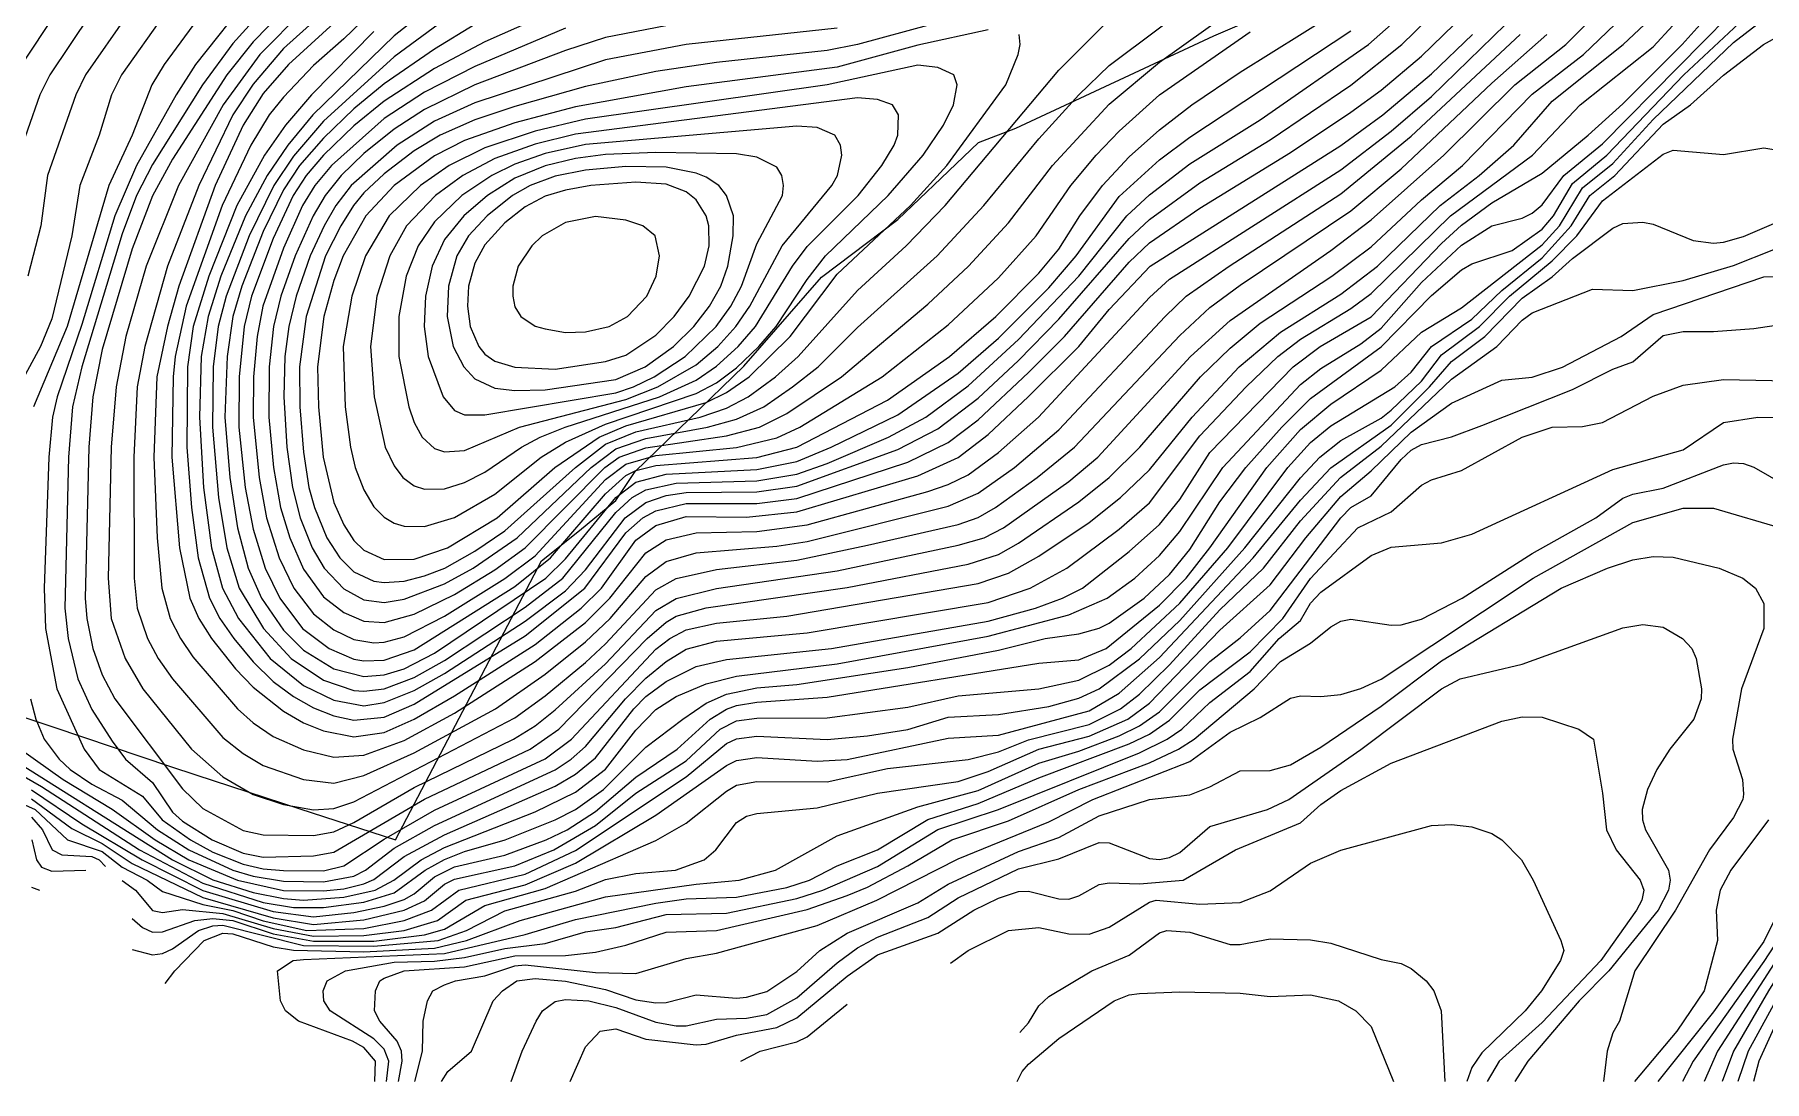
# Model space of a CAD drawing. Header units: metres. Extents: x -65 to 517, y -36 to 397.
# Drawn here: x 130.2 to 387.8, y -36 to 120 of the extents above; entities that cross this region are included whole.
import ezdxf

# ---------------------------------------------------------------- set-up
doc = ezdxf.new("R2010")
doc.units = ezdxf.units.M
for name, color, linetype in [('CONTOURS_1M', 3, 'Continuous'), ('CONTOURS_5M_INDEX', 4, 'Continuous'), ('SITE_BOUNDARY', 6, 'Continuous')]:
    doc.layers.add(name, color=color, linetype=linetype)

msp = doc.modelspace()

# ---------------------------------------------------------------- linework, layer by layer
at = {"layer": 'CONTOURS_1M'}
for points in [[(185.99, 131.99, 49), (167.99, 115.49, 49), (164.22, 111.17, 49), (161.22, 106.46, 49), (157.08, 97.49, 49), (151.63, 82.49, 49), (149.95, 76.49, 49), (148.38, 68.99, 49), (147.94, 56.99, 49), (148.42, 44.99, 49), (149.14, 37.49, 49), (150.38, 32.99, 49), (151.88, 29.99, 49), (153.72, 27.24, 49), (160.41, 19.49, 49), (162.72, 17.44, 49), (165.72, 15.38, 49), (170.22, 13.38, 49)], [(181.26, 130.49, 48), (167.22, 117.9, 48), (162.72, 112.6, 48), (159.72, 107.99, 48), (154.61, 97.49, 48), (149.98, 85.49, 48), (146.57, 73.49, 48), (145.47, 67.49, 48), (144.96, 56.99, 48), (144.98, 38.99, 48), (145.47, 34.49, 48), (147.01, 29.99, 48), (148.59, 26.99, 48), (150.71, 23.99, 48), (158.22, 15.24, 48), (161.22, 12.86, 48), (164.22, 11.04, 48), (170.22, 8.97, 48)], [(162.72, -7.85, 41), (167.22, -8.76, 41), (170.22, -8.98, 41), (176.22, -8.54, 41), (180.92, -7.51, 41), (183.67, -6.01, 41), (187.75, -3.01, 41), (191.22, -1.17, 41), (204.72, 4.16, 41), (210.72, 7.08, 41), (215.22, 10.54, 41), (219.72, 16.34, 41), (222.72, 19.43, 41), (225.72, 21.36, 41), (230.22, 23.24, 41), (234.72, 24.36, 41), (249.72, 26.23, 41), (272.22, 30.31, 41), (284.22, 33.49, 41), (289.92, 35.99, 41), (294.04, 38.99, 41), (297.72, 42.37, 41), (300.72, 45.91, 41), (307.13, 55.49, 41), (318.72, 67.82, 41), (321.72, 70.24, 41), (327.72, 73.9, 41), (330.72, 76.25, 41), (336.72, 83.01, 41), (342.72, 88.58, 41), (347.22, 91.5, 41), (351.72, 92.63, 41), (353.22, 93.34, 41), (354.72, 94.6, 41), (357.96, 98.99, 41), (363.72, 103.69, 41), (386.22, 126.57, 41)], [(167.22, -4.56, 44), (173.22, -4.63, 44), (176.22, -3.91, 44), (182.22, 0.1, 44), (189.72, 4.43, 44), (206.22, 12.06, 44), (210.13, 14.99, 44), (222.72, 28.41, 44), (224.76, 29.99, 44), (227.22, 31.29, 44), (231.72, 32.29, 44), (242.22, 33.31, 44), (270.72, 38.2, 44), (275.22, 39.7, 44), (279.72, 42.25, 44), (287.22, 47.28, 44), (291.92, 50.99, 44), (296.22, 55.14, 44), (302.56, 62.99, 44), (309.6, 70.49, 44), (315.72, 75.61, 44), (324.72, 81.3, 44), (330.2, 85.49, 44), (339.51, 94.49, 44), (345.33, 98.99, 44), (350.51, 103.49, 44), (356.22, 110.04, 44), (366.75, 118.49, 44), (376.3, 127.49, 44)], [(179.22, 35.76, 58), (182.22, 35.35, 58), (185.22, 35.86, 58), (191.22, 38.11, 58), (195.51, 40.49, 58), (202.07, 44.99, 58), (213.05, 55.49, 58), (216.72, 58.26, 58), (221.22, 59.79, 58), (230.37, 61.49, 58), (234.72, 62.68, 58), (238.78, 64.49, 58), (243.07, 67.49, 58), (246.86, 70.49, 58), (252.72, 76.33, 58), (264.59, 86.99, 58), (271.57, 94.49, 58), (279.72, 104.45, 58), (285.72, 111, 58), (290.22, 115.37, 58), (305.22, 126.62, 58)], [(162.45, 125.99, 44), (154.12, 115.49, 44), (151.24, 110.99, 44), (145.34, 100.49, 44), (142.11, 92.99, 44), (137.22, 76.77, 44), (133.53, 65.99, 44), (132.85, 62.99, 44), (132.27, 56.99, 44), (131.62, 37.49, 44), (131.8, 31.49, 44), (133.48, 22.49, 44), (137.55, 13.49, 44), (139.78, 10.49, 44), (146.22, 6.48, 44), (149.19, 2.99, 44), (153.38, -0.01, 44), (156.72, -1.85, 44), (161.22, -3.65, 44), (164.22, -4.34, 44), (167.22, -4.56, 44)], [(189.72, 124.5, 52), (183.72, 119.8, 52), (171.6, 107.99, 52), (167.87, 103.49, 52), (164.83, 98.99, 52), (161.6, 92.99, 52), (157.91, 83.99, 52), (156, 77.99, 52), (154.98, 71.99, 52), (154.73, 62.99, 52), (155.35, 52.49, 52), (156.53, 43.49, 52), (158.16, 37.49, 52), (160.53, 32.99, 52), (165.26, 26.99, 52), (170.22, 22.99, 52), (174.72, 20.8, 52)], [(161.22, 1.4, 46), (164.22, 0.73, 46), (171.72, 0.63, 46), (174.72, 1.2, 46), (177.72, 2.56, 46), (186.72, 7.79, 46), (201.51, 14.99, 46), (204.72, 16.98, 46), (207.72, 19.35, 46), (215.22, 26.23, 46), (222.72, 34.14, 46), (225.72, 35.97, 46), (231.72, 37.44, 46), (249.72, 40.08, 46), (267.72, 43.87, 46), (271.59, 44.99, 46), (274.47, 46.49, 46), (284.22, 53.4, 46), (288.53, 56.99, 46), (302.31, 71.99, 46), (308.22, 77.39, 46), (323.22, 87.8, 46), (329.22, 92.35, 46), (340.04, 101.99, 46), (350.66, 112.49, 46), (358.26, 118.49, 46), (365.22, 125.51, 46)], [(167.22, -7.55, 42), (173.22, -7.62, 42), (176.22, -7.3, 42), (179.22, -6.57, 42), (180.72, -5.9, 42), (185.22, -2.52, 42), (191.22, 0.75, 42), (207.72, 8, 42), (210.72, 9.75, 42), (213.72, 12.2, 42), (219.44, 19.49, 42), (221.22, 21.33, 42), (224.22, 23.59, 42), (228.72, 25.83, 42), (233.22, 26.85, 42), (248.88, 28.49, 42), (272.22, 32.59, 42), (279.24, 34.49, 42), (283.29, 35.99, 42), (286.23, 37.49, 42), (293.22, 42.96, 42), (297.72, 46.95, 42), (300.72, 50.69, 42), (305.22, 57.7, 42), (317.6, 70.49, 42), (321.67, 73.49, 42), (329.22, 77.93, 42), (339.72, 88.82, 42), (342.72, 91.56, 42), (347.22, 94.91, 42), (354.72, 99.31, 42), (361.56, 104.99, 42), (366.72, 109.65, 42), (375.56, 118.49, 42), (382.24, 125.99, 42)], [(167.22, -6.18, 43), (173.22, -6.27, 43), (177.72, -5.42, 43), (179.45, -4.51, 43), (183.72, -1.27, 43), (189.72, 2.1, 43), (207.72, 10.44, 43), (210.07, 11.99, 43), (212.22, 13.9, 43), (218.17, 20.99, 43), (221.22, 24.08, 43), (224.22, 26.58, 43), (227.22, 28.41, 43), (231.72, 29.58, 43), (245.22, 30.83, 43), (272.22, 35.36, 43), (278.43, 37.49, 43), (283.91, 40.49, 43), (291.72, 46.26, 43), (296.22, 50.21, 43), (303.72, 60.16, 43), (310.62, 67.49, 43), (315.36, 71.99, 43), (318.72, 74.59, 43), (326.22, 79.15, 43), (329.22, 81.37, 43), (341.08, 92.99, 43), (353.29, 101.99, 43), (360.38, 109.49, 43), (371.22, 118.15, 43), (377.08, 124.49, 43)], [(174.72, 20.8, 52), (179.22, 19.97, 52), (182.22, 20.43, 52), (186.72, 22.24, 52), (191.22, 24.77, 52), (203.22, 32.55, 52), (209.22, 37.09, 52), (212.22, 40.21, 52), (218.11, 47.99, 52), (221.22, 50.27, 52), (224.22, 51.28, 52), (227.22, 51.72, 52), (237.72, 51.85, 52), (243.72, 52.66, 52), (258.72, 58.13, 52), (264.72, 61.22, 52), (270.72, 65.81, 52), (276.72, 71.39, 52), (282.72, 77.55, 52), (293.22, 89.61, 52), (296.22, 92.41, 52), (303.72, 97.86, 52), (314.22, 104.31, 52), (326.22, 112.43, 52), (333.83, 118.49, 52), (341.45, 125.99, 52)], [(177.72, 22.26, 53), (179.22, 22.13, 53), (182.22, 22.5, 53), (186.72, 24.19, 53), (191.22, 26.72, 53), (203.22, 34.66, 53), (208.83, 38.99, 53), (216.72, 48.76, 53), (219.15, 50.99, 53), (221.22, 52.12, 53), (225.72, 53.12, 53), (237.72, 53.49, 53), (243.72, 54.48, 53), (248.22, 56.06, 53), (257.34, 59.99, 53), (262.92, 62.99, 53), (269.22, 67.65, 53), (276.72, 74.52, 53), (285.69, 83.99, 53), (292.83, 92.99, 53), (296.22, 96.11, 53), (302.22, 100.69, 53), (312.72, 107.25, 53), (328.84, 118.49, 53), (335.22, 124.1, 53)], [(149.52, 122.99, 42), (143.13, 113.99, 42), (141.63, 110.99, 42), (139.77, 104.99, 42), (136.9, 97.49, 42), (135.71, 89.99, 42), (132.72, 77.64, 42), (131.04, 73.49, 42), (126.17, 64.49, 42)], [(132.17, 121.49, 39), (126.25, 112.49, 39)], [(144.04, 122.99, 41), (137.77, 113.99, 41), (136.3, 110.99, 41), (132.1, 98.99, 41), (131.09, 91.49, 41), (129.18, 83.99, 41)], [(129.72, 6.11, 38), (135.72, 1.68, 38), (140.22, -0.54, 38), (144.72, -3.53, 38), (155.22, -8.61, 38), (165.72, -11.63, 38), (171.72, -12.61, 38), (179.22, -11.93, 38), (185.22, -10.48, 38), (188.22, -9.11, 38), (191.22, -6.62, 38), (192.72, -5.88, 38), (201.72, -3.9, 38), (207.5, -1.51, 38), (213.72, 2.13, 38), (219.72, 6.92, 38), (227.22, 11.78, 38), (232.28, 16.49, 38), (234.72, 17.71, 38), (237.72, 18.14, 38), (248.22, 18.17, 38), (260.22, 19.75, 38), (267.72, 21.43, 38), (279.76, 22.49, 38), (285.72, 23.77, 38), (290.22, 26.03, 38), (293.48, 28.49, 38), (300.72, 35.25, 38), (307.9, 43.49, 38), (316.82, 55.49, 38), (320.22, 59.21, 38), (323.22, 61.65, 38), (332.75, 67.49, 38), (335.22, 69.66, 38), (338.23, 73.49, 38), (344.22, 77.59, 38), (348.72, 81.84, 38), (354.72, 86.73, 38), (359.03, 91.49, 38), (361.83, 95.99, 38), (365.53, 98.99, 38), (372.72, 106.61, 38), (376.8, 109.49, 38), (381.72, 113.93, 38), (387.69, 118.49, 38), (393.04, 121.49, 38)], [(154.97, 122.99, 43), (149.47, 115.49, 43), (147.62, 112.49, 43), (144.71, 104.99, 43), (141.22, 97.49, 43), (135.02, 76.49, 43), (130.02, 64.49, 43)], [(167.22, 123.52, 46), (162.72, 118.88, 46), (158.8, 113.99, 46), (150.72, 101.39, 46), (147.72, 95.93, 46), (144.72, 88.06, 46), (140.22, 73.07, 46), (138.84, 65.99, 46), (138.23, 58.49, 46), (137.71, 35.99, 46), (137.93, 32.99, 46), (138.86, 28.49, 46), (140.22, 24.56, 46), (142.13, 20.99, 46), (152.22, 7.58, 46), (155.22, 4.66, 46), (161.22, 1.4, 46)], [(170.22, 123.56, 47), (163.72, 116.99, 47), (158.27, 109.49, 47), (151.62, 97.49, 47), (146.79, 85.49, 47), (143.75, 74.99, 47), (142.31, 67.49, 47), (141.6, 58.49, 47), (141.12, 38.99, 47), (141.59, 32.99, 47), (143.66, 26.99, 47), (146.29, 22.49, 47), (153.54, 13.49, 47), (158.22, 9.37, 47), (162.72, 6.74, 47), (167.22, 5.25, 47), (171.72, 4.47, 47)], [(191.22, 122.15, 53), (183.72, 116.65, 53), (173.22, 107.07, 53), (168.72, 101.88, 53), (165.79, 97.49, 53), (162.11, 89.99, 53), (158.68, 80.99, 53), (157.51, 76.49, 53), (156.79, 70.49, 53), (156.65, 61.49, 53), (157.54, 50.99, 53), (158.78, 43.49, 53), (160.66, 37.49, 53), (164.27, 31.49, 53), (168.37, 26.99, 53), (173.22, 23.79, 53), (177.72, 22.26, 53)], [(195.72, 121.47, 54), (189.72, 117.82, 54), (182.22, 112.61, 54), (177.72, 108.9, 54), (173.22, 104.55, 54), (169.65, 100.49, 54), (167.22, 96.83, 54), (164.22, 90.62, 54), (161.02, 82.49, 54), (159.71, 77.99, 54), (158.84, 71.99, 54), (158.51, 62.99, 54), (159.24, 53.99, 54), (160.39, 46.49, 54), (161.98, 40.49, 54), (163.99, 35.99, 54), (167.22, 31.22, 54), (170.22, 28.26, 54), (174.72, 25.48, 54)], [(225.72, 121.55, 57), (215.22, 119.56, 57), (209.22, 117.61, 57), (195.72, 112.47, 57), (188.22, 108.81, 57), (183.72, 105.88, 57), (179.22, 102.24, 57), (175.82, 98.99, 57), (173.44, 95.99, 57), (171.66, 92.99, 57), (168.97, 86.99, 57), (166.86, 80.99, 57), (165.77, 76.49, 57), (165.11, 70.49, 57), (165.05, 62.99, 57), (165.74, 55.49, 57), (166.81, 49.49, 57), (168.17, 44.99, 57), (170.22, 40.33, 57), (173.22, 36.18, 57), (176.22, 33.84, 57), (179.22, 32.59, 57)], [(165.72, -10.7, 39), (171.72, -11.47, 39), (177.72, -10.82, 39), (182.22, -9.89, 39), (185.22, -8.91, 39), (186.72, -8.06, 39), (189.72, -5.55, 39), (192.72, -4.06, 39), (200.22, -2.3, 39), (206.36, -0.01, 39), (209.48, 1.49, 39), (213.72, 4.19, 39), (219.72, 9.33, 39), (225.88, 13.49, 39), (230.78, 17.99, 39), (233.22, 19.47, 39), (234.72, 19.99, 39), (237.72, 20.5, 39), (248.22, 21.25, 39), (279.72, 26.32, 39), (285.72, 26.79, 39), (289.79, 28.49, 39), (297.72, 34.93, 39), (301.67, 38.99, 39), (305.22, 43.49, 39), (313.72, 55.49, 39), (318.72, 61.13, 39), (323.22, 64.88, 39), (330.72, 69.99, 39), (336.72, 75.62, 39), (342.72, 79.28, 39), (354.72, 88.66, 39), (357.28, 91.49, 39), (360.72, 97.12, 39), (365.22, 100.77, 39), (371.22, 107.32, 39), (383.22, 118.8, 39), (386.67, 121.49, 39)], [(263.7, 121.49, 59), (252.72, 118.51, 59), (248.22, 117.62, 59), (231.72, 115.83, 59), (222.72, 114.49, 59), (212.22, 112.24, 59), (201.72, 109.26, 59), (195.72, 107.25, 59), (190.6, 104.99, 59), (186.72, 102.67, 59), (182.22, 99.2, 59), (179.22, 96.39, 59), (177.67, 94.49, 59), (175.77, 91.49, 59), (173.51, 86.99, 59), (170.64, 77.99, 59), (169.63, 70.49, 59), (169.68, 64.49, 59), (170.22, 57.77, 59), (171.03, 52.49, 59), (171.86, 49.49, 59), (173.71, 44.99, 59), (175.61, 41.99, 59), (177.72, 39.93, 59), (180.72, 38.51, 59)], [(170.22, 13.38, 49), (174.72, 12.29, 49), (179.22, 12.62, 49), (185.22, 14.77, 49), (192.72, 18.84, 49), (204.72, 26.56, 49), (212.22, 32.39, 49), (215.86, 35.99, 49), (221.22, 42.76, 49), (224.22, 44.67, 49), (228.72, 45.71, 49), (237.72, 45.92, 49), (245.22, 46.92, 49), (263.22, 51.9, 49), (266.22, 52.91, 49), (269.22, 54.39, 49), (273.72, 57.68, 49), (279.67, 62.99, 49), (296.22, 80.78, 49), (299.22, 83.53, 49), (324.72, 99.81, 49), (332.22, 105.57, 49), (338.22, 110.74, 49), (349.26, 121.49, 49)], [(177.72, 17.82, 51), (182.22, 18.28, 51), (186.72, 20.19, 51), (203.22, 30.36, 51), (212.14, 37.49, 51), (218.22, 45.73, 51), (220.77, 47.99, 51), (222.72, 49.01, 51), (227.22, 50.08, 51), (237.72, 50.12, 51), (243.72, 50.83, 51), (260.22, 56.27, 51), (266.22, 59.2, 51), (270.72, 62.59, 51), (278.22, 69.64, 51), (283.56, 74.99, 51), (293.22, 86.06, 51), (296.22, 88.94, 51), (303.72, 94.09, 51), (317.22, 102.41, 51), (326.22, 108.39, 51), (330.72, 111.69, 51), (336.72, 116.78, 51), (341.61, 121.49, 51)], [(179.22, 32.59, 57), (182.22, 32.38, 57), (186.72, 33.63, 57), (192.72, 36.54, 57), (198.72, 40.23, 57), (203.23, 43.49, 57), (215.11, 55.49, 57), (217.25, 56.99, 57), (221.22, 58.39, 57), (233.22, 60.17, 57), (238.12, 61.49, 57), (242.22, 63.51, 57), (250.35, 68.99, 57), (263.22, 79.79, 57), (269.27, 85.49, 57), (275.22, 91.94, 57), (281.77, 100.49, 57), (290.22, 109.59, 57), (297.72, 115.84, 57), (308.22, 123.36, 57)], [(180.72, 38.51, 59), (182.22, 38.31, 59), (185.22, 38.54, 59), (188.22, 39.3, 59), (191.28, 40.49, 59), (195.72, 42.98, 59), (200.22, 46.02, 59), (210.75, 55.49, 59), (215.22, 58.95, 59), (219.72, 60.79, 59), (229.28, 62.99, 59), (233.22, 64.33, 59), (236.47, 65.99, 59), (240.51, 68.99, 59), (243.89, 71.99, 59), (252.72, 81.84, 59), (259.98, 88.49, 59), (265.8, 94.49, 59), (282.72, 114.65, 59), (289.51, 121.49, 59)], [(180.72, 120.44, 51), (171.43, 110.99, 51), (167.52, 106.49, 51), (164.43, 101.99, 51), (160.3, 94.49, 51), (156.11, 83.99, 51), (153.8, 76.49, 51), (152.94, 70.49, 51), (152.86, 58.49, 51), (153.53, 49.49, 51), (154.53, 41.99, 51), (156.22, 35.99, 51), (157.77, 32.99, 51), (159.84, 29.99, 51), (162.72, 26.49, 51), (165.72, 23.57, 51), (168.72, 21.32, 51), (171.72, 19.65, 51), (174.72, 18.45, 51), (177.72, 17.82, 51)], [(209.22, 120.91, 56), (195.72, 115.22, 56), (188.22, 111.39, 56), (182.22, 107.45, 56), (174.4, 100.49, 56), (171.9, 97.49, 56), (170.07, 94.49, 56), (167.22, 88.15, 56), (164.17, 79.49, 56), (163.32, 74.99, 56), (162.78, 68.99, 56), (162.72, 62.99, 56), (163.6, 53.99, 56), (164.72, 47.99, 56), (166.59, 41.99, 56), (168.79, 37.49, 56), (171.72, 33.65, 56), (174.72, 31.29, 56), (177.72, 29.86, 56)], [(249.72, 120.91, 58), (227.22, 118.47, 58), (215.22, 116.22, 58), (195.72, 109.81, 58), (189.72, 107.07, 58), (184.15, 103.49, 58), (177.31, 97.49, 58), (175.03, 94.49, 58), (173.28, 91.49, 58), (171.21, 86.99, 58), (169.12, 80.99, 58), (168.03, 76.49, 58), (167.44, 71.99, 58), (167.27, 65.99, 58), (167.76, 58.49, 58), (168.56, 52.49, 58), (169.75, 47.99, 58), (171.53, 43.49, 58), (173.28, 40.49, 58), (176.22, 37.38, 58), (179.22, 35.76, 58)], [(170.22, 8.97, 48), (174.72, 8.45, 48), (179.22, 9.56, 48), (186.72, 12.94, 48), (198.81, 19.49, 48), (206.22, 24.65, 48), (212.22, 29.49, 48), (215.9, 32.99, 48), (221.22, 39.23, 48), (224.22, 41.48, 48), (228.72, 42.76, 48), (240.72, 43.76, 48), (245.22, 44.46, 48), (266.22, 49.71, 48), (270.72, 51.62, 48), (276.13, 55.49, 48), (282.72, 61.1, 48), (298.55, 77.99, 48), (301.7, 80.99, 48), (308.09, 85.49, 48), (324.72, 96.26, 48), (335.22, 104.83, 48), (351.44, 119.99, 48)], [(171.72, 4.47, 47), (174.72, 4.65, 47), (177.72, 5.65, 47), (201.72, 18.15, 47), (206.22, 21.42, 47), (212.22, 26.41, 47), (215.22, 29.21, 47), (222.72, 37.23, 47), (225.72, 38.94, 47), (231.72, 40.25, 47), (243.72, 41.64, 47), (254.22, 43.87, 47), (267.72, 46.99, 47), (270.72, 48.03, 47), (273.27, 49.49, 47), (279.51, 53.99, 47), (285.05, 58.49, 47), (300.72, 75.11, 47), (305.22, 79.3, 47), (309.72, 82.64, 47), (326.22, 93.71, 47), (333.72, 99.96, 47), (347.22, 112.73, 47), (355.39, 119.99, 47)], [(174.72, 25.48, 54), (179.22, 24.31, 54), (182.22, 24.55, 54), (185.22, 25.47, 54), (189.72, 27.78, 54), (206.33, 38.99, 54), (209.22, 41.86, 54), (216.72, 51.01, 54), (219.72, 53.28, 54), (224.22, 54.48, 54), (237.72, 55.15, 54), (243.72, 56.37, 54), (248.83, 58.49, 54), (258.72, 63.3, 54), (267.72, 69.53, 54), (273.72, 74.74, 54), (281.22, 82.26, 54), (285.29, 86.99, 54), (291.72, 95.83, 54), (297.72, 101.33, 54), (302.22, 104.68, 54), (326.22, 120.54, 54)], [(177.72, 29.86, 56), (180.72, 29.34, 56), (182.22, 29.42, 56), (185.22, 30.21, 56), (191.22, 33.3, 56), (200.22, 38.94, 56), (204.72, 42.3, 56), (215.22, 53.68, 56), (218.22, 55.95, 56), (222.72, 57.24, 56), (234.72, 58.45, 56), (240.72, 59.87, 56), (244.16, 61.49, 56), (256.43, 68.99, 56), (266.22, 76.74, 56), (273.72, 83.75, 56), (279.35, 89.99, 56), (284.53, 97.49, 56), (288.28, 101.99, 56), (291.72, 105.59, 56), (297.72, 110.97, 56), (311.22, 120.37, 56)], [(183.72, 47.18, 61), (185.22, 46.73, 61), (188.22, 46.67, 61), (192.72, 48.01, 61), (198.72, 51.49, 61), (205.61, 56.99, 61), (209.22, 59.25, 61), (215.22, 61.94, 61), (228.72, 66.47, 61), (231.72, 68.09, 61), (234.72, 70.32, 61), (238.05, 73.49, 61), (240.6, 76.49, 61), (245.22, 83.49, 61), (247.96, 86.99, 61), (257.32, 95.99, 61), (262.5, 101.99, 61), (265.53, 106.49, 61), (267.03, 109.49, 61), (267.59, 112.49, 61), (267.1, 113.99, 61), (264.72, 115.08, 61), (261.72, 115.4, 61), (248.22, 112.48, 61), (212.22, 107.36, 61), (204.72, 105.56, 61), (197.22, 103.1, 61), (191.92, 100.49, 61), (187.66, 97.49, 61), (182.99, 92.99, 61), (179.46, 86.99, 61), (177.41, 80.99, 61), (176.12, 73.49, 61), (176.41, 64.49, 61), (177.2, 58.49, 61), (177.91, 55.49, 61), (179.22, 52.15, 61), (180.72, 49.63, 61), (182.22, 48.07, 61), (183.72, 47.18, 61)], [(188.22, 52.25, 62), (191.22, 52.31, 62), (194.22, 53.24, 62), (197.22, 54.76, 62), (202.71, 58.49, 62), (205.46, 59.99, 62), (209.18, 61.49, 62), (223.24, 65.99, 62), (228.72, 68.5, 62), (231.72, 70.56, 62), (234.94, 73.49, 62), (237.56, 76.49, 62), (243.07, 85.49, 62), (245.22, 88.38, 62), (252.81, 95.99, 62), (256.35, 100.49, 62), (258.18, 103.49, 62), (258.74, 104.99, 62), (258.86, 107.99, 62), (257.95, 109.49, 62), (255.72, 110.28, 62), (252.72, 110.54, 62), (210.72, 105.11, 62), (204.72, 103.65, 62), (198.72, 101.5, 62), (193.95, 98.99, 62), (189.87, 95.99, 62), (185.57, 91.49, 62), (183.07, 86.99, 62), (181.14, 80.99, 62), (180.18, 73.49, 62), (180.75, 65.99, 62), (182.41, 58.49, 62), (183.72, 55.7, 62), (185.01, 53.99, 62), (186.72, 52.73, 62), (188.22, 52.25, 62)], [(189.72, 58.31, 63), (191.22, 57.78, 63), (194.22, 57.98, 63), (202.37, 61.49, 63), (218.22, 65.58, 63), (223, 67.49, 63), (228.72, 70.78, 63), (231.91, 73.49, 63), (234.61, 76.49, 63), (236.69, 79.49, 63), (241.51, 88.49, 63), (248.92, 97.49, 63), (249.76, 98.99, 63), (250.4, 101.99, 63), (250.22, 103.49, 63), (249.35, 104.99, 63), (246.72, 106.13, 63), (243.72, 106.33, 63), (212.22, 103.57, 63), (206.22, 102.27, 63), (201.72, 100.68, 63), (198.26, 98.99, 63), (193.8, 95.99, 63), (189.72, 92.09, 63), (187.28, 88.49, 63), (185.51, 83.99, 63), (184.42, 77.99, 63), (184.44, 71.99, 63), (185.92, 64.49, 63), (186.72, 62.16, 63), (187.92, 59.99, 63), (189.72, 58.31, 63)], [(123.72, 7.44, 37), (130.24, 4.49, 37), (135.08, -0.01, 37), (140.22, -1.77, 37), (143.22, -4.08, 37), (146.94, -6.01, 37), (149.22, -7.73, 37), (155.22, -9.64, 37), (159.72, -10.53, 37), (164.22, -12.09, 37), (170.72, -13.51, 37), (179.22, -13.22, 37), (185.22, -12.03, 37), (189.27, -10.51, 37), (193.38, -7.51, 37), (203.22, -5.14, 37), (210.72, -1.62, 37), (227.22, 9.39, 37), (233.22, 14.33, 37), (234.72, 15.05, 37), (237.72, 15.43, 37), (248.22, 14.93, 37), (254.22, 15.46, 37), (260.22, 16.45, 37), (266.22, 18.24, 37), (273.72, 18.64, 37), (281.22, 19.86, 37), (285.72, 21.11, 37), (288.72, 22.5, 37), (294.72, 26.97, 37), (300.72, 32.68, 37), (310.44, 43.49, 37), (318.72, 53.91, 37), (321.61, 56.99, 37), (324.72, 59.51, 37), (330.72, 62.84, 37), (332.22, 63.99, 37), (336.72, 68.31, 37), (339.72, 72.25, 37), (345.38, 76.49, 37), (349.83, 80.99, 37), (356.22, 86.25, 37), (359.89, 89.99, 37), (363.72, 95.19, 37), (372.72, 102.13, 37), (374.22, 102.74, 37), (381.72, 102.09, 37), (387.72, 103.08, 37), (390.72, 102.59, 37)], [(192.72, 63.96, 64), (194.22, 63.32, 64), (197.22, 63.32, 64), (216.72, 66.61, 64), (219.35, 67.49, 64), (222.44, 68.99, 64), (227.08, 71.99, 64), (231.7, 76.49, 64), (233.85, 79.49, 64), (235.44, 82.49, 64), (237.72, 88.78, 64), (241.54, 95.99, 64), (241.73, 97.49, 64), (241.48, 98.99, 64), (240.72, 100.2, 64), (237.72, 101.69, 64), (234.72, 102.19, 64), (222.72, 102.4, 64), (215.22, 102.12, 64), (210.72, 101.51, 64), (206.22, 100.44, 64), (201.72, 98.57, 64), (197.62, 95.99, 64), (194.12, 92.99, 64), (191.22, 89.42, 64), (189.4, 85.49, 64), (188.4, 80.99, 64), (188.18, 76.49, 64), (188.81, 71.99, 64), (191, 65.99, 64), (192.72, 63.96, 64)], [(201.72, 70.43, 66), (207.72, 70.11, 66), (215.22, 71.26, 66), (218.22, 72.22, 66), (222.72, 75.19, 66), (225.42, 77.99, 66), (227.67, 80.99, 66), (229.96, 85.49, 66), (230.63, 88.49, 66), (230.59, 91.49, 66), (230.21, 92.99, 66), (228.72, 95.37, 66), (227.22, 96.56, 66), (224.22, 97.67, 66), (219.72, 97.97, 66), (213.02, 97.49, 66), (209.22, 96.81, 66), (206.22, 95.91, 66), (203.22, 94.33, 66), (200.22, 91.92, 66), (197.22, 88.64, 66), (195.72, 85.92, 66), (194.82, 82.49, 66), (194.65, 79.49, 66), (195.06, 76.49, 66), (196.32, 73.49, 66), (197.22, 72.37, 66), (198.72, 71.33, 66), (201.72, 70.43, 66)], [(206.22, 76.15, 67), (209.22, 75.58, 67), (212.22, 75.68, 67), (215.76, 76.49, 67), (218.47, 77.99, 67), (221.34, 80.99, 67), (222.76, 83.99, 67), (223.24, 86.99, 67), (222.6, 89.99, 67), (220.76, 91.49, 67), (218.22, 92.33, 67), (213.72, 92.89, 67), (209.22, 91.96, 67), (205.76, 89.99, 67), (204.21, 88.49, 67), (202.18, 85.49, 67), (201.4, 82.49, 67), (201.42, 80.99, 67), (201.72, 79.42, 67), (202.59, 77.99, 67), (204.72, 76.55, 67), (206.22, 76.15, 67)], [(143.22, -6.08, 36), (145.22, -7.51, 36), (147.72, -10.53, 36), (149.22, -10.84, 36), (152.22, -10.39, 36), (158.22, -10.98, 36), (165.72, -13.22, 36), (171.72, -14.36, 36), (179.22, -14.25, 36), (185.22, -13.51, 36), (190.18, -12.01, 36), (194.39, -9.01, 36), (203.22, -6.7, 36), (210.72, -3.47, 36), (222.72, 3.68, 36), (233.22, 11.07, 36), (234.72, 11.8, 36), (237.72, 12.24, 36), (246.72, 11.72, 36), (251.22, 11.96, 36), (266.22, 15.13, 36), (273.72, 15.59, 36), (287.22, 19.21, 36), (291.72, 21.82, 36), (297.72, 27.14, 36), (311.66, 41.99, 36), (318.72, 50.58, 36), (323.22, 55.43, 36), (332.22, 61.77, 36), (337.95, 67.49, 36), (341.22, 71.28, 36), (346.15, 74.99, 36), (351.72, 80.71, 36), (356.22, 83.86, 36), (359.22, 86.63, 36), (365.22, 91.12, 36), (366.72, 91.83, 36), (369.72, 92.02, 36), (371.22, 91.7, 36), (377.22, 89.28, 36), (380.22, 88.9, 36), (381.72, 89.02, 36), (384.72, 89.91, 36), (389.22, 91.82, 36)], [(144.72, -16.37, 34), (147.72, -17.15, 34), (149.22, -16.93, 34), (150.72, -16.27, 34), (154.56, -13.51, 34), (156.72, -12.82, 34), (158.22, -12.71, 34), (170.22, -15.75, 34), (180.72, -15.88, 34), (190.29, -15.01, 34), (194.51, -13.51, 34), (200.22, -10.58, 34), (210.72, -7.66, 34), (215.22, -5.91, 34), (219.72, -5.01, 34), (225.61, -4.51, 34), (229.91, -3.01, 34), (231.64, -1.51, 34), (234.72, 2.56, 34), (236.22, 3.53, 34), (237.72, 3.91, 34), (246.72, 4.74, 34), (255.72, 6.93, 34), (267.72, 8.7, 34), (272.22, 10.16, 34), (279.72, 13.48, 34), (287.22, 15.42, 34), (293, 17.99, 34), (296.22, 20.33, 34), (306.72, 31.24, 34), (314.22, 37.96, 34), (319.51, 44.99, 34), (324.72, 51.16, 34), (329.22, 54.98, 34), (335.22, 60.75, 34), (341.22, 65.07, 34), (348.72, 68.48, 34), (353.22, 68.91, 34), (357.72, 70.43, 34), (366.49, 74.99, 34), (371.22, 78.27, 34), (387.72, 83.87, 34), (392.22, 83.94, 34)], [(149.64, -21.43, 33), (151.07, -19.51, 33), (155.45, -15.01, 33), (158.22, -13.9, 33), (159.72, -14.04, 33), (165.72, -15.95, 33), (168.72, -16.44, 33), (179.22, -16.72, 33), (189.72, -16.14, 33), (194.5, -15.01, 33), (202.51, -12.01, 33), (215.22, -8.53, 33), (228.72, -6.6, 33), (235.09, -6.01, 33), (240.5, -4.51, 33), (249.72, 0.56, 33), (261.72, 4.88, 33), (270.72, 7.35, 33), (279.72, 11.43, 33), (285.72, 13.18, 33), (291.72, 15.49, 33), (294.72, 16.95, 33), (297.72, 19.06, 33), (305.22, 26.56, 33), (309.72, 30.08, 33), (314.22, 34.18, 33), (324.72, 47.99, 33), (326.22, 49.53, 33), (329.22, 51.25, 33), (333.72, 56.68, 33), (335.22, 58.05, 33), (336.72, 58.87, 33), (341.22, 60.05, 33), (345.72, 61.71, 33), (359.22, 67.08, 33), (365.22, 70.13, 33), (368.22, 71.22, 33), (372.72, 75.12, 33), (375.72, 75.73, 33), (380.22, 75.71, 33), (386.22, 76.2, 33), (398.22, 77.95, 33)], [(180.84, -36.01, 32), (180.94, -33.01, 32), (179.22, -30.98, 32), (177.53, -30.01, 32), (169.5, -27.01, 32), (167.52, -25.51, 32), (166.78, -24.01, 32), (166.33, -19.51, 32), (168.68, -18.01, 32), (170.22, -17.82, 32), (191.22, -16.97, 32), (203.22, -14.11, 32), (210.72, -11.86, 32), (222.72, -9.46, 32), (227.22, -8.8, 32), (234.72, -8.58, 32), (242.22, -7.13, 32), (245.59, -6.01, 32), (249.72, -3.88, 32), (255.72, -1.49, 32), (263.22, 3.02, 32), (270.72, 5.41, 32), (279.72, 9.21, 32), (293.22, 14.3, 32), (296.22, 15.74, 32), (299.22, 17.8, 32), (303.72, 22.32, 32), (311.22, 28.02, 32), (316.09, 32.99, 32), (320.22, 38.95, 32), (327.24, 46.49, 32), (332.22, 48.84, 32), (336.72, 52.85, 32), (338.22, 53.62, 32), (342.72, 55.04, 32), (351.72, 60.01, 32), (356.22, 61.5, 32), (360.72, 61.56, 32), (363.72, 62.17, 32), (371.22, 66.11, 32), (375.72, 67.74, 32), (381.72, 68.56, 32), (393.72, 68.33, 32)], [(182.58, -36.01, 31), (182.93, -33.01, 31), (182.22, -31.21, 31), (180.72, -29.67, 31), (174.2, -25.51, 31), (173.23, -24.01, 31), (173.17, -22.51, 31), (173.73, -21.01, 31), (176.5, -19.51, 31), (183.72, -18.24, 31), (189.72, -18.09, 31), (194.22, -17.57, 31), (200.22, -16.2, 31), (206.22, -15.47, 31), (212.22, -13.73, 31), (216.72, -13.08, 31), (224.22, -11.12, 31), (233.22, -10.94, 31), (243.72, -8.76, 31), (247.56, -7.51, 31), (255.72, -3.98, 31), (264.72, 1.51, 31), (273.72, 4.52, 31), (294.72, 12.96, 31), (298.87, 14.99, 31), (301.05, 16.49, 31), (305.22, 20.43, 31), (311.22, 25.05, 31), (315.52, 29.99, 31), (318.72, 32.65, 31), (320.22, 35.23, 31), (321.72, 36.9, 31), (329.22, 42.34, 31), (332.22, 43.59, 31), (339.72, 44.26, 31), (344.22, 45.53, 31), (365.22, 55.17, 31), (375.72, 58.1, 31), (381.72, 62.19, 31), (386.85, 62.99, 31), (392.22, 62.86, 31)], [(186.79, -36.01, 29), (187.93, -31.51, 29), (188.07, -27.01, 29), (188.68, -24.01, 29), (189.47, -22.51, 29), (191.22, -21.6, 29), (192.84, -21.01, 29), (197.22, -20.3, 29), (201.72, -18.77, 29), (203.22, -18.63, 29), (213.72, -19.79, 29), (219.72, -19.92, 29), (227.22, -17.7, 29), (231.72, -16.92, 29), (246.72, -12.76, 29), (255.63, -9.01, 29), (267.72, -2.84, 29), (281.22, 2.65, 29), (287.77, 5.99, 29), (302.22, 11.66, 29), (308.22, 16.01, 29), (312.72, 18.2, 29), (317.22, 21.1, 29), (318.72, 21.46, 29), (321.72, 21.33, 29), (324.72, 21.65, 29), (327.72, 22.52, 29), (330.72, 23.93, 29), (353.39, 38.99, 29), (368.22, 47.25, 29), (375.72, 49.41, 29), (380.22, 49.41, 29), (390.72, 46.35, 29)], [(413.68, 46.03, 31), (411.72, 40.75, 31), (410.05, 34.49, 31), (408.69, 22.49, 31), (408.7, 16.49, 31), (407.7, 13.49, 31), (404.63, 8.99, 31), (399.72, 5.46, 31), (399.16, 4.49, 31), (398.98, 1.49, 31), (398.3, -1.51, 31), (396.72, -4.4, 31), (387.72, -18.15, 31), (377.18, -33.01, 31), (375.62, -36.01, 31)], [(190.78, -36.01, 28), (191.72, -34.51, 28), (195.22, -31.51, 28), (198.47, -24.01, 28), (199.86, -22.51, 28), (202.02, -21.01, 28), (204.72, -20.68, 28), (209.22, -21.06, 28), (215.22, -22.32, 28), (219.72, -23.84, 28), (222.72, -24.31, 28), (224.22, -24.23, 28), (228.72, -23.09, 28), (234.72, -23.6, 28), (236.22, -23.48, 28), (239.22, -22.61, 28), (243.72, -19.61, 28), (247.15, -16.51, 28), (251.22, -13.92, 28), (261.72, -9.41, 28), (266.22, -6.63, 28), (276.72, -1.74, 28), (282.72, 0.34, 28), (288.72, 3.54, 28), (296.22, 5.99, 28), (302.22, 6.71, 28), (305.22, 7.9, 28), (309.72, 10.27, 28), (314.22, 10.3, 28), (317.22, 11.15, 28), (321.72, 13.77, 28), (330.72, 19.88, 28), (339.72, 26.68, 28), (357.56, 37.49, 28), (364.43, 40.49, 28), (368.22, 41.73, 28), (371.22, 42.21, 28), (374.22, 42.12, 28), (381.05, 40.49, 28), (384.59, 38.99, 28), (386.48, 37.49, 28), (387.72, 35.18, 28), (387.75, 31.49, 28), (384.42, 22.49, 28), (383.05, 14.99, 28), (383.1, 13.49, 28), (384.57, 8.99, 28), (384.72, 6.77, 28), (384.6, 5.99, 28), (383.22, 3.29, 28), (379.64, -1.51, 28), (374.58, -10.51, 28), (368.49, -19.51, 28), (366.25, -27.01, 28), (365.22, -28.78, 28), (364.4, -31.51, 28), (363.83, -36.01, 28)], [(430.47, 36.74, 34), (425.22, 28.81, 34), (420.72, 23.23, 34), (418.43, 19.49, 34), (417.84, 17.99, 34), (418.51, 16.49, 34), (419.94, 14.99, 34), (421.47, 11.99, 34), (421.5, 8.99, 34), (420.72, 7.49, 34), (419.22, 6.25, 34), (417.72, 6.03, 34), (416.22, 6.18, 34), (413.22, 7.36, 34), (411.72, 7.55, 34), (408.72, 5.21, 34), (405.72, 1.91, 34), (400.08, -6.01, 34), (390.31, -22.51, 34), (385.38, -31.51, 34), (383.86, -36.01, 34)], [(425.9, 33.81, 33), (423.72, 30.18, 33), (420.48, 26.99, 33), (415.76, 17.99, 33), (416.72, 16.49, 33), (417.72, 16.19, 33), (420.34, 13.49, 33), (421.17, 10.49, 33), (420.95, 8.99, 33), (420.12, 7.49, 33), (419.22, 6.75, 33), (417.72, 6.41, 33), (416.22, 6.6, 33), (411.72, 9.3, 33), (410.22, 8.75, 33), (406.15, 4.49, 33), (403.7, 1.49, 33), (399.72, -4.39, 33), (388.43, -22.51, 33), (383.22, -31.51, 33), (381.51, -36.01, 33)], [(201.16, -36.01, 27), (202.78, -31.51, 27), (204.87, -27.01, 27), (205.82, -25.51, 27), (207.72, -24.12, 27), (209.22, -23.8, 27), (212.71, -24.01, 27), (216.72, -25.01, 27), (222.72, -27.18, 27), (225.72, -27.74, 27), (227.22, -27.73, 27), (231.72, -26.75, 27), (236.22, -26.59, 27), (239.22, -26.02, 27), (243.72, -23.56, 27), (249.72, -18.32, 27), (252.72, -16.09, 27), (255.72, -14.53, 27), (263.22, -11.59, 27), (267.72, -8.66, 27), (276.72, -4.33, 27), (282.72, -2.82, 27), (288.72, -0.43, 27), (290.22, -0.44, 27), (296.22, -2.8, 27), (297.72, -2.94, 27), (299.22, -2.63, 27), (300.72, -1.9, 27), (305.22, 1.99, 27), (313.81, 4.49, 27), (316.99, 5.99, 27), (327.72, 13.44, 27), (339.72, 22.49, 27), (342.52, 23.99, 27), (351.72, 26.18, 27), (366.72, 31.56, 27), (369.72, 32.08, 27), (372.72, 31.67, 27), (375.62, 29.99, 27), (376.99, 28.49, 27), (377.66, 26.99, 27), (378.45, 22.49, 27), (378.38, 20.99, 27), (377.31, 17.99, 27), (373.73, 13.49, 27), (371.77, 10.49, 27), (370.4, 7.49, 27), (369.62, 4.49, 27), (369.63, 2.99, 27), (370.11, 1.49, 27), (373.52, -4.51, 27), (373.75, -6.01, 27), (373.55, -7.51, 27), (371.99, -10.51, 27), (364.63, -19.51, 27), (360.2, -24.01, 27), (352.56, -33.01, 27), (350.66, -36.01, 27)], [(129.56, 20.99, 43), (130.35, 17.99, 43), (131.58, 14.99, 43), (133.85, 11.99, 43), (135.49, 10.49, 43), (138.72, 8.29, 43), (143.22, 5.88, 43), (148.48, 1.49, 43), (153.12, -1.51, 43), (159.72, -4.54, 43), (162.72, -5.44, 43), (167.22, -6.18, 43)], [(209.95, -36.01, 26), (212.22, -30.87, 26), (214.39, -28.51, 26), (216.72, -28.19, 26), (221.22, -29.7, 26), (228.72, -30.55, 26), (230.22, -30.45, 26), (234.72, -29.11, 26), (240.72, -27.97, 26), (243.72, -26.53, 26), (251.22, -20.31, 26), (255.72, -17.16, 26), (264.72, -13.92, 26), (270.05, -10.51, 26), (273.72, -8.7, 26), (276.72, -7.73, 26), (278.22, -7.64, 26), (282.72, -8.78, 26), (284.22, -8.84, 26), (285.72, -8.37, 26), (288.72, -6.66, 26), (290.22, -6.43, 26), (294.72, -6.59, 26), (301.26, -6.01, 26), (309.02, -1.51, 26), (318.72, 2.52, 26), (321.72, 5.24, 26), (324.72, 7.33, 26), (332.22, 11.43, 26), (348.72, 17.68, 26), (351.72, 18.31, 26), (354.72, 18.24, 26), (360.19, 16.49, 26), (362.36, 14.99, 26), (363.72, 6.92, 26), (364.28, 1.49, 26), (365.75, -1.51, 26), (369.31, -6.01, 26), (369.85, -7.51, 26), (369.55, -9.01, 26), (368.74, -10.51, 26), (363.43, -18.01, 26), (354.72, -27.23, 26), (348.3, -33.01, 26), (346.5, -36.01, 26)], [(124.5, 13.49, 41), (150.69, -3.01, 41), (156.72, -5.95, 41), (162.72, -7.85, 41)], [(128.05, 13.49, 42), (134.42, 8.99, 42), (141.72, 4.56, 42), (148.12, -0.01, 42), (153.13, -3.01, 42), (160.37, -6.01, 42), (167.22, -7.55, 42)], [(129.72, 7.42, 39), (137.22, 2.36, 39), (146.19, -3.01, 39), (155.22, -7.58, 39), (165.72, -10.7, 39)], [(129.72, 3.36, 36), (131.37, 1.49, 36), (132.77, -1.51, 36), (134.22, -2.27, 36), (138.72, -2.52, 36), (139.81, -3.01, 36), (140.74, -3.99, 36)], [(388.42, 2.99, 29), (382.8, -4.51, 29), (381.22, -7.51, 29), (380.64, -10.51, 29), (380.82, -15.01, 29), (378.86, -22.51, 29), (374.75, -28.51, 29), (368.45, -36.01, 29)], [(398.26, -4.51, 32), (380.83, -31.51, 32), (378.83, -36.01, 32)], [(129.72, -7.06, 34), (130.9, -7.51, 34)], [(276.92, -28.7, 24), (278.22, -27.29, 24), (279.72, -24.75, 24), (281.22, -23.35, 24), (287.62, -19.51, 24), (293.22, -17.18, 24), (297.72, -13.88, 24), (298.8, -13.51, 24), (302.22, -13.77, 24), (308.22, -15.61, 24), (309.72, -15.6, 24), (314.22, -14.76, 24), (320.22, -14.89, 24), (323.22, -15.42, 24), (330.72, -17.82, 24), (333.72, -18.46, 24), (335.22, -19.16, 24), (337.45, -21.01, 24), (338.58, -22.51, 24), (339.68, -25.51, 24), (340.2, -36.01, 24)], [(276.51, -36.01, 23), (277.24, -34.51, 23), (278.22, -33.44, 23), (282.72, -29.61, 23), (290.96, -24.01, 23), (293.22, -23.12, 23), (294.72, -22.9, 23), (300.72, -22.65, 23), (309.72, -22.88, 23), (314.22, -23.34, 23), (320.22, -23.12, 23), (324.37, -24.01, 23), (326.96, -25.51, 23), (329.22, -27.84, 23), (332.57, -36.01, 23)]]:
    msp.add_polyline3d(points, dxfattribs=at)
at = {"layer": 'CONTOURS_5M_INDEX'}
for points in [[(188.22, 130.96, 50), (176.22, 119.33, 50), (171.72, 115.35, 50), (167.22, 110.67, 50), (165.12, 107.99, 50), (162.36, 103.49, 50), (158.12, 94.49, 50), (152.74, 79.49, 50), (151.1, 71.99, 50), (150.79, 68.99, 50), (150.6, 56.99, 50), (151.76, 43.49, 50), (153.3, 35.99, 50), (154.61, 32.99, 50), (156.51, 29.99, 50), (160.11, 25.49, 50), (162.72, 22.75, 50), (167.22, 19.14, 50), (170.22, 17.44, 50), (173.22, 16.24, 50)], [(165.02, 124.49, 45), (159.72, 118.66, 45), (155.16, 112.49, 45), (147.72, 100.62, 45), (145.36, 95.99, 45), (143.22, 90.28, 45), (137.19, 70.49, 45), (135.83, 64.49, 45), (135.22, 56.99, 45), (134.68, 34.49, 45), (135.18, 29.99, 45), (136.63, 23.99, 45), (138.72, 19.42, 45), (141.72, 14.68, 45), (143.7, 11.99, 45), (147.72, 8.51, 45), (150.72, 4.13, 45), (152.22, 2.78, 45), (156.63, -0.01, 45), (161.22, -1.99, 45)], [(209.22, 124.19, 55), (197.22, 118.9, 55), (189.72, 114.9, 55), (182.22, 110.06, 55), (177.72, 106.38, 55), (173.22, 102.02, 55), (170.61, 98.99, 55), (168.67, 95.99, 55), (165.72, 89.61, 55), (162.48, 80.99, 55), (161.39, 76.49, 55), (160.63, 68.99, 55), (160.6, 61.49, 55), (161.54, 52.49, 55), (162.72, 46.29, 55), (164.49, 40.49, 55), (166.71, 35.99, 55), (170.08, 31.49, 55), (174.06, 28.49, 55), (177.72, 26.92, 55)], [(164.22, -9.33, 40), (168.72, -10.08, 40), (173.22, -10.1, 40), (179.22, -9.28, 40), (183.72, -7.89, 40), (188.36, -4.51, 40), (191.22, -2.94, 40), (194.22, -1.73, 40), (200.27, -0.01, 40), (207.69, 2.99, 40), (210.72, 4.52, 40), (214.88, 7.49, 40), (221.22, 13.77, 40), (226.74, 17.99, 40), (230.22, 20.36, 40), (233.22, 21.68, 40), (237.72, 22.63, 40), (243.72, 23.13, 40), (260.22, 25.65, 40), (273.72, 28.26, 40), (280.71, 29.99, 40), (285.72, 30.68, 40), (288.72, 31.51, 40), (290.22, 32.26, 40), (295.44, 35.99, 40), (299.22, 39.5, 40), (302.22, 43.26, 40), (306.72, 50.34, 40), (310.56, 55.49, 40), (315.92, 61.49, 40), (320.22, 65.74, 40), (330.72, 73.45, 40), (338.22, 81.08, 40), (342.72, 84.93, 40), (344.22, 85.82, 40), (350.22, 87.81, 40), (354.72, 91, 40), (356.42, 92.99, 40), (359.22, 97.76, 40), (364.36, 101.99, 40), (375.81, 113.99, 40), (386.22, 123.7, 40)], [(138.52, 122.99, 40), (132.42, 113.99, 40), (130.97, 110.99, 40), (127.3, 100.49, 40)], [(161.22, -1.99, 45), (164.22, -2.58, 45), (171.72, -2.42, 45), (174.72, -1.86, 45), (188.22, 6.07, 45), (203.96, 13.49, 45), (208.26, 16.49, 45), (221.4, 29.99, 45), (224.22, 32.44, 45), (225.72, 33.3, 45), (230.22, 34.57, 45), (251.22, 37.6, 45), (269.22, 41.05, 45), (273.72, 42.49, 45), (276.72, 44.19, 45), (285.72, 50.37, 45), (290.22, 53.98, 45), (294.8, 58.49, 45), (303.82, 68.99, 45), (308.22, 73.25, 45), (312.72, 76.97, 45), (323.4, 83.99, 45), (329.22, 88.36, 45), (336.72, 95.35, 45), (342.84, 100.49, 45), (353.22, 111.11, 45), (360.87, 116.99, 45), (366.72, 122.64, 45)], [(177.72, 26.92, 55), (179.22, 26.67, 55), (182.22, 26.75, 55), (186.72, 28.28, 55), (201.72, 37.75, 55), (206.99, 41.99, 55), (215.22, 51.56, 55), (218.22, 54.27, 55), (219.72, 55, 55), (222.72, 55.77, 55), (237.72, 56.94, 55), (243.7, 58.49, 55), (257.22, 65.51, 55), (266.42, 71.99, 55), (273.36, 77.99, 55), (279.72, 84.42, 55), (282.72, 87.98, 55), (285.84, 92.99, 55), (289.22, 97.49, 55), (293.22, 101.77, 55), (297.72, 105.77, 55), (302.53, 109.49, 55), (309.72, 114.35, 55), (323.57, 122.99, 55)], [(272.22, 120.67, 60), (261.72, 118.41, 60), (249.72, 115.12, 60), (227.22, 112.17, 60), (210.72, 109.23, 60), (201.72, 106.81, 60), (194.22, 104.21, 60), (189.72, 101.92, 60), (183.72, 97.5, 60), (179.52, 92.99, 60), (176.12, 86.99, 60), (174.72, 83.35, 60), (173.24, 77.99, 60), (172.29, 70.49, 60), (172.45, 64.49, 60), (173.13, 56.99, 60), (174.72, 50.27, 60), (176.22, 46.9, 60), (177.72, 44.6, 60), (179.22, 43.13, 60), (182.22, 41.77, 60)], [(173.22, 16.24, 50), (177.72, 15.34, 50), (182.22, 15.99, 50), (186.72, 17.98, 50), (192.72, 21.44, 50), (204.72, 29.1, 50), (211.57, 34.49, 50), (214.59, 37.49, 50), (219.72, 44.62, 50), (222.72, 46.81, 50), (227.22, 48.15, 50), (236.22, 48.09, 50), (243.72, 48.84, 50), (261.72, 54.23, 50), (267.72, 56.98, 50), (272.22, 60.37, 50), (278.22, 66.04, 50), (285.68, 73.49, 50), (290.22, 79.02, 50), (296.35, 85.49, 50), (324.72, 103.43, 50), (330.99, 107.99, 50), (338.22, 114.12, 50), (344.31, 119.99, 50)], [(182.22, 41.77, 60), (186.72, 41.82, 60), (191.68, 43.49, 60), (199.06, 47.99, 60), (207.64, 55.49, 60), (214.24, 59.99, 60), (218.22, 61.69, 60), (230.22, 65.16, 60), (233.22, 66.64, 60), (236.6, 68.99, 60), (242.73, 74.99, 60), (249.72, 84.29, 60), (260.64, 94.49, 60), (266.02, 100.49, 60), (274.81, 112.49, 60), (276.65, 116.99, 60), (276.96, 118.49, 60), (276.83, 119.99, 60)], [(198.72, 67.29, 65), (201.72, 66.96, 65), (206.22, 67.05, 65), (216.72, 68.56, 65), (221.1, 70.49, 65), (225.34, 73.49, 65), (228.38, 76.49, 65), (230.7, 79.49, 65), (232.38, 82.49, 65), (233.44, 85.49, 65), (234.2, 89.99, 65), (234.27, 92.99, 65), (233.23, 95.99, 65), (232.07, 97.49, 65), (230.22, 98.74, 65), (228.72, 99.33, 65), (224.22, 100.21, 65), (218.22, 100.31, 65), (212.22, 99.77, 65), (207.72, 98.9, 65), (203.98, 97.49, 65), (201.36, 95.99, 65), (197.58, 92.99, 65), (194.81, 89.99, 65), (193.06, 86.99, 65), (191.82, 82.49, 65), (191.62, 77.99, 65), (192.52, 73.49, 65), (194.09, 70.49, 65), (195.72, 68.69, 65), (198.72, 67.29, 65)], [(144.72, -11.72, 35), (146.22, -13.07, 35), (147.72, -13.78, 35), (149.22, -13.74, 35), (154.05, -12.01, 35), (156.72, -11.74, 35), (159.72, -12.01, 35), (165.72, -14.01, 35), (171.72, -15.11, 35), (180.72, -15.11, 35), (188.22, -14.15, 35), (191.22, -13.31, 35), (197.22, -9.79, 35), (206.22, -7.24, 35), (222.72, -0.1, 35), (227.22, 2.49, 35), (233.22, 7.26, 35), (234.72, 8.14, 35), (237.72, 8.7, 35), (248.22, 8.65, 35), (257.22, 10.64, 35), (269.22, 11.94, 35), (273.72, 13.1, 35), (278.22, 14.9, 35), (287.22, 17.18, 35), (291.93, 19.49, 35), (294.72, 21.68, 35), (299.22, 26.07, 35), (306.72, 34.26, 35), (313.19, 40.49, 35), (318.72, 47.5, 35), (324.69, 53.99, 35), (330.72, 58.62, 35), (341.22, 68.62, 35), (347.96, 73.49, 35), (351.72, 77.41, 35), (353.22, 78.52, 35), (362.22, 82.05, 35), (368.22, 81.83, 35), (375.72, 83.33, 35), (383.22, 85.58, 35), (389.22, 87.97, 35)], [(184.38, -36.01, 30), (184.92, -33.01, 30), (184.8, -31.51, 30), (184.15, -30.01, 30), (181.58, -27.01, 30), (180.79, -25.51, 30), (180.96, -22.51, 30), (181.59, -21.01, 30), (182.22, -20.61, 30), (185.22, -19.55, 30), (194.22, -18.94, 30), (201.72, -17.31, 30), (209.22, -17.27, 30), (213.72, -16.74, 30), (218.22, -15.72, 30), (224.22, -13.75, 30), (231.72, -13.53, 30), (245.22, -10.41, 30), (251.22, -8.31, 30), (254.22, -7.08, 30), (260.22, -3.89, 30), (266.81, -0.01, 30), (275.22, 2.81, 30), (285.72, 7.49, 30), (296.22, 11.47, 30), (300.57, 13.49, 30), (302.86, 14.99, 30), (311.83, 22.49, 30), (315.72, 26.56, 30), (320.22, 29.31, 30), (323.22, 31.74, 30), (324.72, 32.56, 30), (326.22, 32.85, 30), (332.22, 31.95, 30), (333.72, 32.04, 30), (336.72, 32.87, 30), (342.8, 35.99, 30), (353.22, 42.67, 30), (362.69, 47.99, 30), (366.72, 50.88, 30), (368.22, 51.48, 30), (372.72, 52.38, 30), (381.72, 55.84, 30), (383.22, 56.15, 30), (384.72, 56.06, 30), (386.22, 55.5, 30), (395.22, 50.34, 30)], [(436.06, 40.49, 35), (432.44, 34.49, 35), (429.64, 31.49, 35), (426.08, 25.49, 35), (422.22, 21.24, 35), (420.19, 17.99, 35), (420.19, 16.49, 35), (421.67, 13.49, 35), (422.03, 11.99, 35), (422.05, 8.99, 35), (421.57, 7.49, 35), (420.72, 6.5, 35), (419.22, 5.56, 35), (417.72, 5.3, 35), (413.22, 6.12, 35), (411.72, 5.64, 35), (408.72, 3.21, 35), (405.72, -0.17, 35), (401.6, -6.01, 35), (389.22, -28.1, 35), (386.98, -33.01, 35), (386.18, -36.01, 35)], [(124.08, 11.99, 40), (131.22, 7.93, 40), (145.78, -1.51, 40), (155.22, -6.49, 40), (164.22, -9.33, 40)], [(266.61, -18.4, 25), (269.2, -16.51, 25), (275.22, -13.5, 25), (279.72, -13.1, 25), (284.22, -14.03, 25), (287.22, -14.05, 25), (290.22, -13.01, 25), (296.22, -9.28, 25), (297.2, -9.01, 25), (303.72, -9.6, 25), (309.72, -9.36, 25), (314.22, -7.59, 25), (320.22, -3.48, 25), (324.72, -1.57, 25), (338.22, 2.1, 25), (341.22, 2.25, 25), (344.22, 1.91, 25), (347.22, 0.91, 25), (348.72, 0.01, 25), (351.65, -3.01, 25), (353.36, -6.01, 25), (357.5, -15.01, 25), (357.92, -16.51, 25), (357.44, -18.01, 25), (354.63, -22.51, 25), (352.18, -25.51, 25), (345.72, -31.75, 25), (344.22, -33.96, 25), (343.5, -36.01, 25)], [(129.78, -0.01, 35), (130.44, -3.01, 35), (131.22, -4.09, 35), (132.72, -4.67, 35), (137.81, -4.51, 35)], [(390.76, -9.01, 30), (387.72, -15.15, 30), (380.22, -25.63, 30), (371.96, -36.01, 30)], [(235.36, -33.01, 25), (238.26, -31.51, 25), (243.72, -30.11, 25), (245.22, -29.35, 25), (251.22, -24.5, 25)]]:
    msp.add_polyline3d(points, dxfattribs=at)
at = {"layer": 'SITE_BOUNDARY'}
msp.add_polyline3d([(112.28, 23.67, 0), (133.05, 16.78, 0), (150.42, 10.9, 0), (154.21, 9.67, 0), (169.69, 4.63, 0), (183.91, 0, 0), (205.66, 41.58, 0), (211.33, 46.09, 0), (216.72, 50.53, 0), (219.61, 54.87, 0), (235.8, 70.55, 0), (247.35, 83.84, 0), (258.74, 92.44, 0), (265.2, 98.58, 0), (270.78, 103.89, 0), (276.31, 106.03, 0), (305.81, 119.78, 0), (317.61, 124.87, 0)], dxfattribs=at)

doc.saveas('drawing.dxf')
